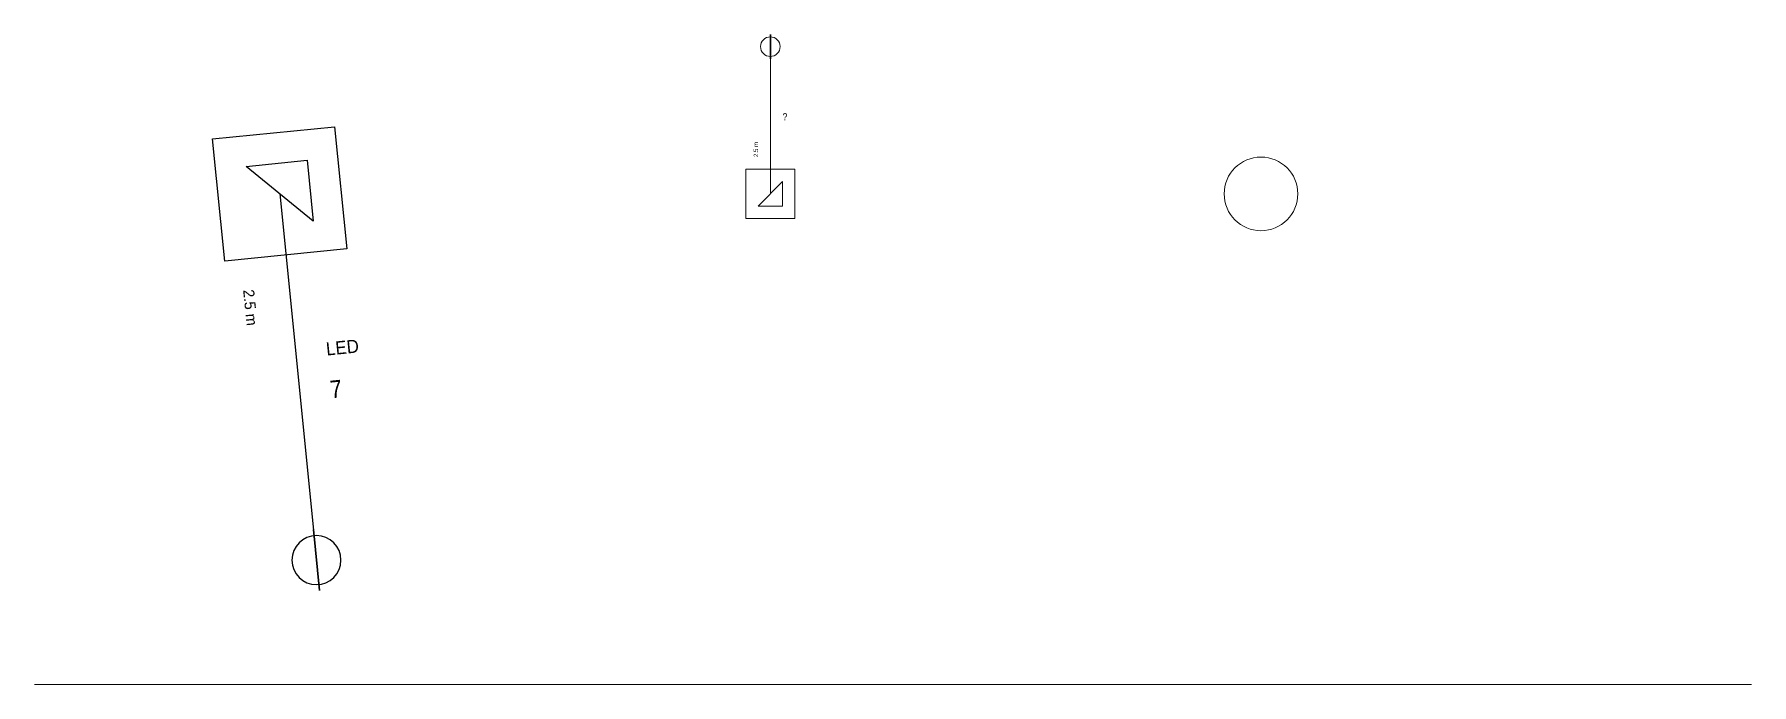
# Model space of a CAD drawing. Header units: metres. Extents: x 452345.1 to 452415.1, y 4412345.7 to 4412372.2.
import ezdxf
from ezdxf.enums import TextEntityAlignment as Align

# ---------------------------------------------------------------- set-up
doc = ezdxf.new("R2010")
doc.units = ezdxf.units.M
doc.layers.add('Parsel sınırı', color=8, linetype='Continuous', lineweight=18)
doc.layers.add('Yapı', color=151, linetype='Continuous', lineweight=25, true_color=0x7fb2e5)
doc.styles.get("Standard").update_dxf_attribs({"font": 'arial.ttf'})

# ---------------------------------------------------------------- blocks, each defined once
blk = doc.blocks.new('Lamba')
at = {"color": 40, "linetype": 'ByBlock', "lineweight": -2, "true_color": 0xf5d90a, "transparency": 16777216}
blk.add_circle((0, 0), 0.4, dxfattribs=at)
at = {"layer": 'Yapı', "color": 0, "linetype": 'ByBlock', "lineweight": 35, "transparency": 16777216}
blk.add_line((-0.5, 0), (0.5, 0), dxfattribs=at)
blk = doc.blocks.new('Direk', base_point=(1, 2))
at = {"color": 0, "linetype": 'ByBlock', "lineweight": -2, "transparency": 16777216}
blk.add_line((1, 2), (1, 8), dxfattribs=at)
at = {"color": 0, "linetype": 'ByBlock', "lineweight": -2, "transparency": 16777216, "flags": 128}
for points in [[(0, 1), (2, 1), (2, 3), (0, 3)], [(0.5, 1.5), (1.5, 1.5), (1.5, 2.5)]]:
    blk.add_lwpolyline(points, close=True, dxfattribs=at)
at = {"color": 0, "linetype": 'ByBlock', "lineweight": -2, "transparency": 16777216, "rotation": 90}
blk.add_blockref('Lamba', (1, 8), dxfattribs=at)
for tag, p, height in [('No', (1.5, 5), 0.286), ('Tür', (1.5, 4.4), 0.215)]:
    blk.add_attdef(tag, p, '', height=height)
blk.add_attdef('Kol_boyu', (0.5, 3.5), '', height=0.179, rotation=90)
blk = doc.blocks.new('Ağaç_Çınar')
at = {"color": 0, "linetype": 'ByBlock', "lineweight": -2, "transparency": 16777216}
blk.add_circle((0, 0), 3, dxfattribs=at)

msp = doc.modelspace()

# ---------------------------------------------------------------- linework, layer by layer
at = {"layer": 'Parsel sınırı'}
msp.add_line((452345.123, 4412345.678), (452415.123, 4412345.678), dxfattribs=at)

# ---------------------------------------------------------------- block references
ref = msp.add_blockref('Direk', (452375.123, 4412365.678), dxfattribs=at)
ref.add_attrib('No', '?', (452375.623, 4412368.678), dxfattribs={"height": 0.286, "width": 0.867})
ref.add_attrib('Kol_boyu', '2.5 m', (452374.623, 4412367.178), dxfattribs={"height": 0.179, "rotation": 90, "width": 0.947})
at = {"layer": 'Parsel sınırı', "xscale": 0.5, "yscale": 0.5, "zscale": 0.5, "rotation": 270}
msp.add_blockref('Ağaç_Çınar', (452395.123, 4412365.678), dxfattribs=at)
at = {"layer": 'Yapı', "color": 13, "true_color": 0xe5484d}
ref = msp.add_blockref('Direk', (452355.123, 4412365.678), dxfattribs=dict(at, xscale=2.5, yscale=-2.5, zscale=2.5, rotation=5.729577951308232))
ref.add_attrib('No', '7', dxfattribs={"color": 13, "true_color": 0xe5484d, "height": 0.716, "rotation": 5.72958, "width": 0.865}).set_placement((452357.144, 4412358.058), align=Align.TOP_LEFT)
ref.add_attrib('Tür', 'LED', dxfattribs={"color": 13, "true_color": 0xe5484d, "height": 0.5369, "rotation": 5.72958, "width": 0.918}).set_placement((452356.987, 4412359.621), align=Align.TOP_LEFT)
ref.add_attrib('Kol_boyu', '2.5 m', dxfattribs={"color": 13, "true_color": 0xe5484d, "height": 0.4474, "rotation": 275.72958, "width": 0.947}).set_placement((452354.077, 4412361.804), align=Align.TOP_LEFT)

doc.saveas('drawing.dxf')
